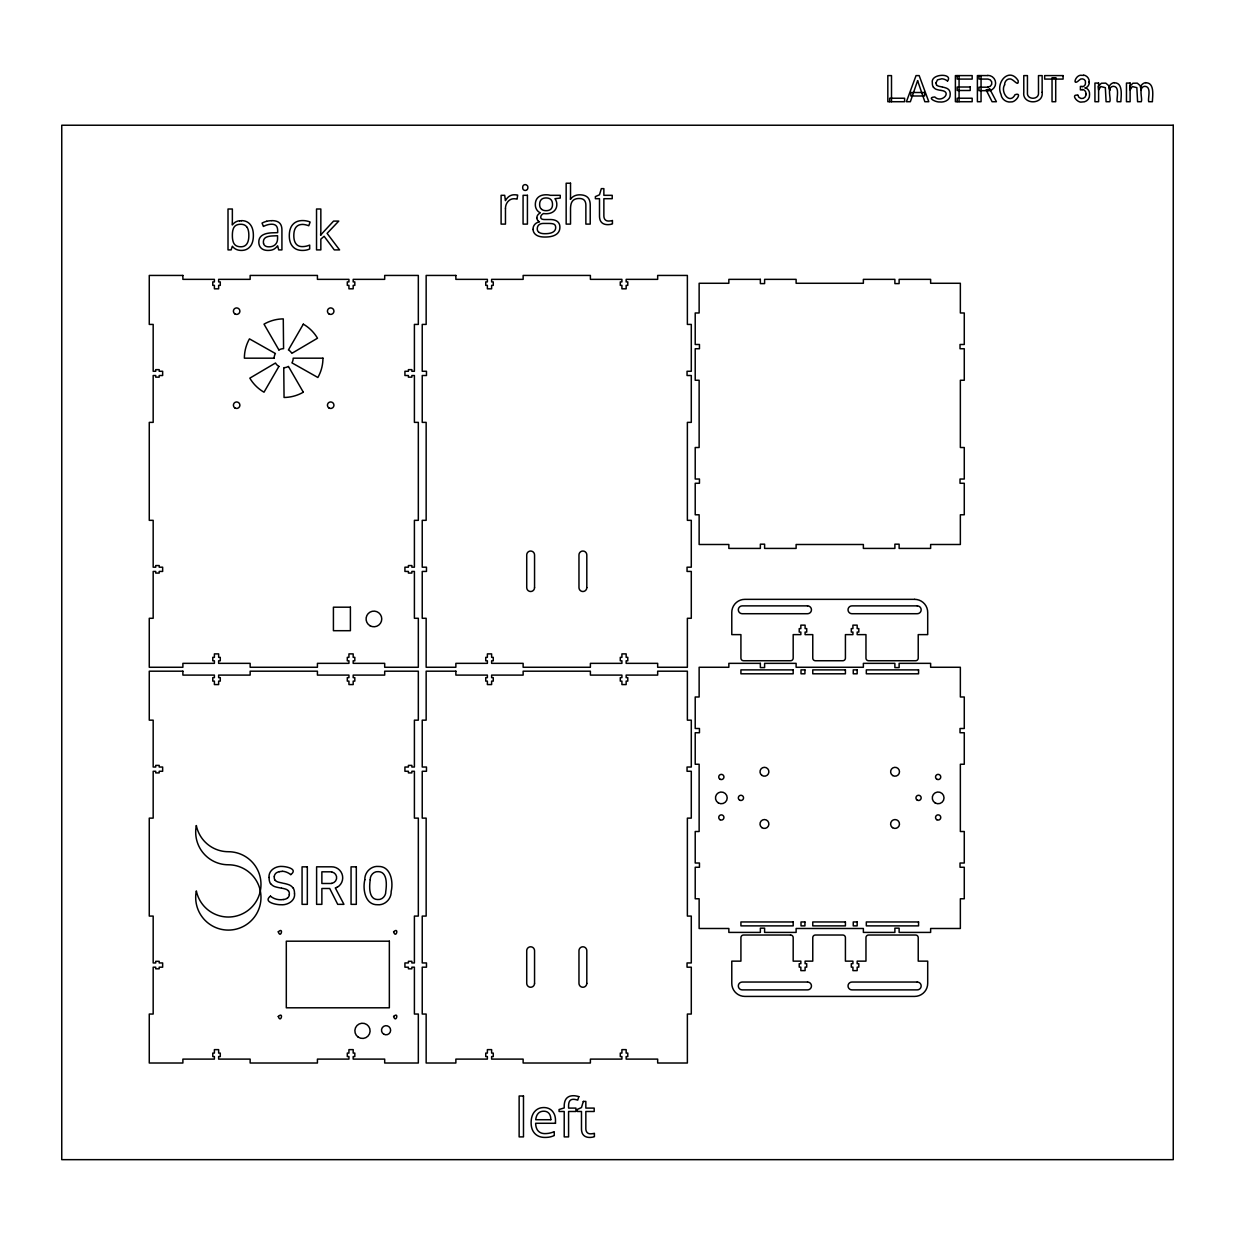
<?xml version="1.0" encoding="UTF-8"?>
<svg xmlns="http://www.w3.org/2000/svg" width="1235" height="1235" viewBox="0 0 1235 1235"><rect width="100%" height="100%" fill="white"/><g stroke="black" fill="none" stroke-linecap="round" stroke-linejoin="round"><path stroke-width="1.5" d="M269.014 877.467C268.412 870.166 276.053 865.766 282.568 866.461C287.014 866.661 298.098 869.1 290.858 874.565M294.594 893.878C295.165 900.994 287.307 905.409 280.824 904.73C275.899 904.838 262.654 902.013 270.496 896.07M936.007 82.868L937.488 79.843L941.826 78.778A10.42 10.42 0 0 1 947.523 81.047M320.637 235.051L320.822 231.516A29.069 29.069 0 0 0 320.838 230.698L320.838 209.008L316.53 209.008L316.53 249.902L320.838 249.902L320.838 239.127L324.126 236.286L334.284 249.902L339.579 249.902L327.09 233.369L338.76 221.096L333.574 221.096L322.366 233.168A43.194 43.194 0 0 0 321.471 234.295A25.827 25.827 0 0 0 320.838 235.159L320.621 235.159M947.585 80.97C953.543 73.066 930.156 73.251 932.363 82.977A7.271 7.271 0 0 0 933.413 87.345M283.618 899.574L285.563 899.065A7.225 7.225 0 0 0 287.415 898.092M1114.31 82.807C1123.588 82.452 1120.901 97.102 1120.886 101.718L1117.227 101.718C1116.162 98.723 1120.5 86.249 1113.105 86.296C1106.328 87.176 1111.469 98.754 1109.74 101.718L1106.081 101.718L1105.34 87.654L1100.771 86.527L1098.61 89.923L1098.224 86.326L1101.388 83.239L1105.788 83.146L1108.721 85.678L1109.74 90.402L1109.015 86.682M1145.818 82.807C1155.111 82.452 1152.409 97.102 1152.394 101.718L1148.735 101.718C1147.516 98.692 1152.023 86.589 1144.83 86.296C1137.852 86.836 1142.838 98.815 1141.264 101.718L1137.589 101.718L1136.848 87.654L1132.279 86.527L1130.118 89.923L1129.747 86.326L1132.896 83.239L1137.296 83.146L1140.229 85.678L1141.264 90.402L1140.522 86.682M987.753 75.582L977.394 75.582L977.394 101.718L981.053 101.718L981.053 75.582M1082.246 86.404L1080.393 86.404L1080.393 89.877L1082.246 89.877M987.907 87.191L978.984 87.191L978.984 90.68L987.753 90.68M1077.97 95.218C1070.112 93.767 1077.537 103.493 1082.061 101.996C1086.152 102.412 1089.965 98.954 1089.548 94.786A27.34 27.34 0 0 0 1089.548 94.045A6.314 6.314 0 0 0 1085.195 87.685M331.706 871.817L321.872 871.817L321.872 883.488L331.706 883.488M1083.635 75.443L1082.863 75.35A11.547 11.547 0 0 0 1081.798 75.335C1075.515 74.038 1071.687 87.268 1079.189 80.182C1081.165 77.404 1086.46 79.21 1085.457 82.899A3.535 3.535 0 0 1 1082.261 86.743M941.116 90.433C952.756 91.637 941.518 103.709 934.771 96.963C926.173 97.441 935.837 102.397 939.665 101.965C944.389 102.613 950.549 99.958 950.194 94.431A7.194 7.194 0 0 0 949.221 90.278A6.283 6.283 0 0 0 946.473 88.179A22.431 22.431 0 0 0 942.506 87.067M281.565 888.15L282.197 888.274A26.861 26.861 0 0 1 285.933 889.215A6.19 6.19 0 0 1 288.388 890.852M941.842 86.913L940.036 86.527A9.031 9.031 0 0 1 936.516 85.169M282.599 883.102L280.005 882.531A25.734 25.734 0 0 1 277.844 881.944A6.731 6.731 0 0 1 275.297 880.37M940.885 90.402L940.298 90.294A28.173 28.173 0 0 1 936.346 89.352A6.129 6.129 0 0 1 933.552 87.253M281.225 888.104L280.376 887.934A40.446 40.446 0 0 1 274.71 886.607A8.799 8.799 0 0 1 270.697 883.581M1085.889 93.984L1085.889 94.771M978.984 75.582L978.984 79.071L987.907 79.071A3.967 3.967 0 0 1 987.892 87.067M959.07 75.597L959.07 101.718M957.187 75.597L957.187 79.086L972.177 79.086L972.177 75.597L955.396 75.597L955.396 101.718L972.177 101.718L972.177 98.229L957.187 98.229L957.187 101.718M891.5 101.718L891.5 75.597L887.826 75.597L887.826 101.718L904.607 101.718L904.607 98.229L889.663 98.229L889.663 101.718M612.437 220.509L612.437 223.844A4.292 4.292 0 0 1 611.927 224.044A7.58 7.58 0 0 1 611.31 224.214A11.516 11.516 0 0 1 610.599 224.369L610.43 224.4A18.911 18.911 0 0 1 609.102 224.569A13.6 13.6 0 0 1 608.006 224.631L607.913 224.631A11.393 11.393 0 0 1 604.502 224.183A6.592 6.592 0 0 1 599.839 219.027A13.709 13.709 0 0 1 599.5 215.832L599.5 198.696L595.378 198.696L595.378 196.597L599.5 194.79L601.337 188.631L603.869 188.631L603.869 195.315L612.22 195.315L612.22 198.696L603.869 198.696L603.869 215.646A8.784 8.784 0 0 0 603.992 217.19A5.635 5.635 0 0 0 604.471 218.703A4.23 4.23 0 0 0 605.104 219.645A4.045 4.045 0 0 0 607.589 220.957A5.835 5.835 0 0 0 608.485 221.034A14.326 14.326 0 0 0 610.584 220.88L610.723 220.864A15.962 15.962 0 0 0 612.375 220.54M337.186 887.147A10.451 10.451 0 0 1 335.302 887.934L343.947 904.344L337.711 904.344L329.714 888.49L321.872 888.49L321.872 904.344L316.608 904.344L316.608 866.816L331.489 866.816A10.976 10.976 0 0 1 337.263 887.27M331.69 872.003A5.696 5.696 0 0 1 331.675 883.303M293.204 887.934A10.328 10.328 0 0 1 294.455 893.816M293.05 888.011A9.015 9.015 0 0 0 289.252 884.908A32.187 32.187 0 0 0 283.541 883.318M275.204 880.447A4.678 4.678 0 0 1 274.355 876.649M274.232 876.618A5.202 5.202 0 0 1 276.316 872.898A7.703 7.703 0 0 1 279.28 871.74M279.28 871.694A14.496 14.496 0 0 1 282.321 871.431M282.336 871.215A14.974 14.974 0 0 1 290.765 874.658M270.48 883.704A10.868 10.868 0 0 1 269.168 877.467M288.45 890.805A4.971 4.971 0 0 1 289.237 894.649M289.361 894.665A4.971 4.971 0 0 1 287.431 898.107M283.602 899.466A16.024 16.024 0 0 1 270.419 896.178M271.808 220.633A18.417 18.417 0 0 1 274.618 220.833A11.408 11.408 0 0 1 277.211 221.528A7.425 7.425 0 0 1 279.434 222.917A6.901 6.901 0 0 1 281.225 225.665A11.192 11.192 0 0 1 281.812 228.197A17.166 17.166 0 0 1 281.92 230.25L281.92 249.902L278.693 249.902L277.613 245.796A18.077 18.077 0 0 1 276.146 247.432A11.748 11.748 0 0 1 274.571 248.744A8.043 8.043 0 0 1 273.321 249.47A10.065 10.065 0 0 1 271.237 250.118A14.82 14.82 0 0 1 269.801 250.334A19.142 19.142 0 0 1 267.964 250.427A13.384 13.384 0 0 1 265.247 250.165A8.846 8.846 0 0 1 262.993 249.393A7.472 7.472 0 0 1 261.264 248.22A7.163 7.163 0 0 1 259.088 244.437A10.976 10.976 0 0 1 258.825 241.936A7.549 7.549 0 0 1 263.117 234.82A15.438 15.438 0 0 1 267.115 233.43A29.949 29.949 0 0 1 271.901 232.828L277.674 232.643L277.674 230.852A12.535 12.535 0 0 0 277.551 229.031A7.734 7.734 0 0 0 277.119 227.363A4.863 4.863 0 0 0 276.208 225.851A4.431 4.431 0 0 0 274.402 224.662A7.132 7.132 0 0 0 272.765 224.291A10.775 10.775 0 0 0 271.546 224.23A14.202 14.202 0 0 0 268.273 224.631A21.443 21.443 0 0 0 265.139 225.65A29.208 29.208 0 0 0 263.395 226.437L262.052 223.103A20.115 20.115 0 0 1 265.942 221.497A22.894 22.894 0 0 1 266.729 221.281M266.513 221.343A20.115 20.115 0 0 1 271.576 220.695M239.667 220.941A14.789 14.789 0 0 1 241.458 220.833M241.412 220.633A13.338 13.338 0 0 1 245.163 221.127A9.973 9.973 0 0 1 250.226 224.508A12.859 12.859 0 0 1 252.48 228.846A19.698 19.698 0 0 1 253.237 232.782A28.004 28.004 0 0 1 253.36 235.468A25.58 25.58 0 0 1 253.021 239.775A16.534 16.534 0 0 1 251.786 243.912A12.257 12.257 0 0 1 250.196 246.491A10.328 10.328 0 0 1 242.863 250.35A14.789 14.789 0 0 1 241.412 250.427A13.23 13.23 0 0 1 239.173 250.242A11.624 11.624 0 0 1 236.271 249.393A9.664 9.664 0 0 1 232.365 246.197L231.13 249.902L228.012 249.902L228.012 209.008L232.365 209.008L232.365 218.95A90.942 90.942 0 0 1 232.319 222.022A65.609 65.609 0 0 1 232.165 224.77L232.365 224.94A9.911 9.911 0 0 1 239.605 220.741M246.876 227.039A6.36 6.36 0 0 0 242.816 224.477A10.081 10.081 0 0 0 240.779 224.276A12.257 12.257 0 0 0 238.401 224.492A7.58 7.58 0 0 0 236.024 225.357A5.789 5.789 0 0 0 233.909 227.487A7.472 7.472 0 0 0 233.261 228.907A13.647 13.647 0 0 0 232.659 231.285A23.48 23.48 0 0 0 232.396 234.048A34.858 34.858 0 0 0 232.381 236.472A28.837 28.837 0 0 0 232.504 238.448A17.413 17.413 0 0 0 232.967 241.026A9.88 9.88 0 0 0 233.832 243.295A6.576 6.576 0 0 0 234.388 244.159A6.329 6.329 0 0 0 237.599 246.321A10.127 10.127 0 0 0 239.976 246.738A14.017 14.017 0 0 0 240.887 246.768A8.691 8.691 0 0 0 243.357 246.444A6.268 6.268 0 0 0 246.876 243.835A10.019 10.019 0 0 0 248.111 241.165A16.117 16.117 0 0 0 248.683 238.355A24.993 24.993 0 0 0 248.837 235.422A25.765 25.765 0 0 0 248.683 232.489A15.993 15.993 0 0 0 248.158 229.787A9.479 9.479 0 0 0 247.077 227.333M302.992 224.446A12.504 12.504 0 0 1 304.258 224.569A18.016 18.016 0 0 1 305.168 224.724A22.786 22.786 0 0 1 306.666 225.079A19.405 19.405 0 0 1 308.781 225.773L310.124 222.068A8.63 8.63 0 0 0 309.167 221.667A14.202 14.202 0 0 0 308.071 221.312A21.767 21.767 0 0 0 306.851 221.019A19.683 19.683 0 0 0 302.714 220.571A17.12 17.12 0 0 0 298.978 220.957A11.3 11.3 0 0 0 292.788 224.523A12.026 12.026 0 0 0 291.136 226.947A15.546 15.546 0 0 0 289.685 231.315A24.067 24.067 0 0 0 289.314 235.684A26.367 26.367 0 0 0 289.376 237.537A19.251 19.251 0 0 0 290.117 241.751A12.612 12.612 0 0 0 292.741 246.568A11.053 11.053 0 0 0 298.453 249.964A16.302 16.302 0 0 0 302.421 250.427A23.913 23.913 0 0 0 303.625 250.396A18.293 18.293 0 0 0 306.666 249.995A12.412 12.412 0 0 0 309.692 248.93L309.692 245.07A22.539 22.539 0 0 1 307.345 245.888A18.263 18.263 0 0 1 302.313 246.614A10.559 10.559 0 0 1 300.46 246.46A6.931 6.931 0 0 1 295.968 243.774A9.046 9.046 0 0 1 294.748 241.535A13.431 13.431 0 0 1 294.038 238.71A21.118 21.118 0 0 1 293.822 235.638A24.098 24.098 0 0 1 293.93 233.276A14.65 14.65 0 0 1 294.748 229.54A7.317 7.317 0 0 1 298.669 225.171A9.679 9.679 0 0 1 302.606 224.446M263.549 243.418A6.237 6.237 0 0 1 263.395 241.983A6.885 6.885 0 0 1 263.487 240.918A4.647 4.647 0 0 1 265.386 237.737A6.7 6.7 0 0 1 266.528 237.105A10.883 10.883 0 0 1 268.427 236.487A19.451 19.451 0 0 1 270.635 236.101A32.033 32.033 0 0 1 273.197 235.916L277.566 235.731L277.566 238.34A11.069 11.069 0 0 1 277.273 240.949A7.302 7.302 0 0 1 275.652 244.159A7.07 7.07 0 0 1 274.571 245.163A8.027 8.027 0 0 1 271.438 246.568A12.01 12.01 0 0 1 268.844 246.83A9.803 9.803 0 0 1 268.165 246.799A7.209 7.209 0 0 1 266.606 246.537A4.755 4.755 0 0 1 264.83 245.595A3.89 3.89 0 0 1 263.564 243.48M536.885 217.854A4.986 4.986 0 0 1 536.993 216.773A4.431 4.431 0 0 1 537.734 215.091A6.237 6.237 0 0 1 538.553 214.164A9.664 9.664 0 0 1 539.216 213.609A13.153 13.153 0 0 1 540.39 212.806A7.642 7.642 0 0 1 537.055 210.151A9.479 9.479 0 0 1 536.746 209.688A9.015 9.015 0 0 1 535.357 205.334A11.007 11.007 0 0 1 535.342 204.639A12.597 12.597 0 0 1 535.666 201.66A8.29 8.29 0 0 1 538.182 197.338A9.262 9.262 0 0 1 541.733 195.377A14.064 14.064 0 0 1 543.786 194.945A19.112 19.112 0 0 1 546.21 194.79A16.719 16.719 0 0 1 548.433 194.929A12.736 12.736 0 0 1 550.285 195.315L560.242 195.315L560.242 198.063L554.916 198.696A7.086 7.086 0 0 1 555.534 199.607A12.072 12.072 0 0 1 556.229 201.104A8.398 8.398 0 0 1 556.723 203.111A10.775 10.775 0 0 1 556.8 204.454A10.004 10.004 0 0 1 556.352 207.557A8.089 8.089 0 0 1 553.913 211.2A9.679 9.679 0 0 1 550.115 213.207A14.388 14.388 0 0 1 546.966 213.701A18.371 18.371 0 0 1 545.978 213.732A14.017 14.017 0 0 1 544.897 213.686A12.072 12.072 0 0 1 543.57 213.516A7.765 7.765 0 0 0 542.304 214.334A4.585 4.585 0 0 0 541.285 215.446A3.273 3.273 0 0 0 540.776 217.221A2.254 2.254 0 0 0 540.822 217.715A1.822 1.822 0 0 0 541.686 218.935A3.057 3.057 0 0 0 542.427 219.243A6.051 6.051 0 0 0 543.261 219.429A10.729 10.729 0 0 0 543.894 219.49A15.762 15.762 0 0 0 545.083 219.537L550.177 219.537A17.861 17.861 0 0 1 552.894 219.722A11.393 11.393 0 0 1 555.457 220.417A7.889 7.889 0 0 1 557.371 221.513A6.376 6.376 0 0 1 559.748 225.573A9.587 9.587 0 0 1 559.872 227.24A9.448 9.448 0 0 1 559.347 230.497A8.027 8.027 0 0 1 556.198 234.418L556.198 234.418A13.076 13.076 0 0 1 552.678 236.055A21.597 21.597 0 0 1 548.988 236.811A34.565 34.565 0 0 1 544.851 237.027A24.438 24.438 0 0 1 541.578 236.827A15.484 15.484 0 0 1 538.553 236.132A10.142 10.142 0 0 1 536.144 234.928A6.947 6.947 0 0 1 533.041 229.401M537.642 220.293A4.045 4.045 0 0 1 536.901 218.116M537.734 220.432A4.523 4.523 0 0 0 539.494 221.852A10.791 10.791 0 0 0 537.379 222.547A7.611 7.611 0 0 0 534.755 224.446A6.669 6.669 0 0 0 533.072 229A9.216 9.216 0 0 0 533.088 229.478M539 232.319A3.844 3.844 0 0 1 537.565 230.559A4.384 4.384 0 0 1 537.287 228.938A6.962 6.962 0 0 1 537.518 227.101A4.585 4.585 0 0 1 538.939 224.863A5.11 5.11 0 0 1 539.911 224.214A6.546 6.546 0 0 1 541.748 223.597A10.019 10.019 0 0 1 543.57 223.442L548.788 223.442A27.757 27.757 0 0 1 550.548 223.504A16.425 16.425 0 0 1 552.014 223.658A8.83 8.83 0 0 1 553.249 223.921A4.137 4.137 0 0 1 554.237 224.353A2.763 2.763 0 0 1 555.117 225.249A3.581 3.581 0 0 1 555.565 226.422A5.897 5.897 0 0 1 555.673 227.595A4.77 4.77 0 0 1 554.515 230.822A6.36 6.36 0 0 1 553.033 232.056A7.24 7.24 0 0 1 552.446 232.381A10.42 10.42 0 0 1 550.254 233.153A18 18 0 0 1 547.769 233.569A29.316 29.316 0 0 1 544.897 233.693A17.877 17.877 0 0 1 542.767 233.585A11.347 11.347 0 0 1 540.976 233.23A6.978 6.978 0 0 1 539.247 232.489M541.764 209.425A4.662 4.662 0 0 1 540.621 208.252A5.48 5.48 0 0 1 539.818 206.322A8.521 8.521 0 0 1 539.664 205.133A11.486 11.486 0 0 1 539.68 203.574A8.136 8.136 0 0 1 540.035 201.753A5.233 5.233 0 0 1 541.3 199.622A5.002 5.002 0 0 1 542.15 198.928A5.959 5.959 0 0 1 544.172 198.14A9.154 9.154 0 0 1 546.04 197.955A9.479 9.479 0 0 1 548.433 198.233A4.955 4.955 0 0 1 552.06 201.506A9.386 9.386 0 0 1 552.493 204.454A8.846 8.846 0 0 1 552.215 206.785A4.817 4.817 0 0 1 548.602 210.351A9.509 9.509 0 0 1 546.117 210.66A11.223 11.223 0 0 1 545.515 210.645A8.46 8.46 0 0 1 543.632 210.336A5.635 5.635 0 0 1 541.764 209.425M527.252 189.526A2.547 2.547 0 0 1 525.276 190.422A2.763 2.763 0 0 1 524.551 190.329A2.424 2.424 0 0 1 523.594 189.835A2.254 2.254 0 0 1 522.884 188.801A3.551 3.551 0 0 1 522.76 188.276A4.955 4.955 0 0 1 522.76 186.747A2.995 2.995 0 0 1 522.992 185.945A2.069 2.069 0 0 1 523.439 185.312A2.516 2.516 0 0 1 526.913 185.312A2.208 2.208 0 0 1 527.669 186.253A3.458 3.458 0 0 1 527.793 186.763A5.048 5.048 0 0 1 527.854 187.504A4.508 4.508 0 0 1 527.777 188.338A2.841 2.841 0 0 1 527.499 189.156M936.639 84.937A3.026 3.026 0 0 1 936.037 82.899M987.753 75.381A7.75 7.75 0 0 1 995.626 83.131A7.75 7.75 0 0 1 987.753 90.865M1089.255 82.56A5.943 5.943 0 0 1 1085.071 88.133M1089.116 81.726A21.319 21.319 0 0 1 1089.116 82.544M1083.712 75.057A6.777 6.777 0 0 1 1089.27 81.726M1082.292 89.429A4.106 4.106 0 0 1 1085.951 93.984M1086.044 94.786A4.137 4.137 0 0 1 1077.862 95.234M1109.123 86.728A6.407 6.407 0 0 1 1114.279 82.606M1140.631 86.728A6.407 6.407 0 0 1 1145.787 82.606M505.47 208.653L505.47 224.106L501.101 224.106L501.101 195.315L504.698 195.315L505.408 200.641A14.727 14.727 0 0 1 507.06 198.295A11.254 11.254 0 0 1 509.268 196.303A8.691 8.691 0 0 1 514.239 194.79A20.022 20.022 0 0 1 516.029 194.852A14.619 14.619 0 0 1 517.681 195.099L517.079 199.144A19.22 19.22 0 0 0 515.69 198.897A13.384 13.384 0 0 0 514.393 198.758A10.235 10.235 0 0 0 513.93 198.758A7.564 7.564 0 0 0 508.341 201.166A10.343 10.343 0 0 0 507.94 201.583A9.957 9.957 0 0 0 505.547 207.187A13.245 13.245 0 0 0 505.47 208.653M1004.595 84.86C1000.118 92.131 1009.721 104.96 1015.031 94.709C1022.765 91.853 1015.896 102.397 1011.295 101.903C1006.479 102.814 1001.477 99.263 1000.998 94.339C995.287 82.081 1009.504 66.736 1018.165 80.661C1018.86 87.453 1013.611 79.148 1010.215 78.916C1006.942 78.561 1004.425 81.772 1004.595 84.86M1042.139 92.27C1043.884 104.99 1022.04 104.99 1023.784 92.27L1023.784 75.597L1027.443 75.597L1027.443 92.393C1026.3 100.205 1039.608 100.205 1038.481 92.393L1038.481 75.597L1042.139 75.597L1042.139 92.27M364.819 879.768C362.55 889.03 365.02 905.023 377.509 904.73C384.965 905.471 391.526 898.802 391.171 891.423C393.44 882.161 390.97 866.167 378.481 866.461C371.025 865.72 364.464 872.389 364.819 879.768M370.207 879.783C369.419 885.464 368.184 899.466 377.709 899.543C382.232 899.991 386.015 895.807 385.783 891.408C386.57 885.727 387.805 871.725 378.28 871.648C373.757 871.2 369.975 875.383 370.207 879.783M278.276 931.808C280.669 939.295 284.096 926.528 278.276 931.808M278.276 1016.451C280.669 1023.923 284.096 1011.156 278.276 1016.451M393.594 931.808C396.003 939.295 399.414 926.528 393.594 931.808M393.594 1016.451C396.003 1023.923 399.414 1011.156 393.594 1016.451M583.321 1101.419L581.484 1107.563L577.347 1109.385L577.347 1111.485L581.484 1111.485L581.484 1128.62A13.709 13.709 0 0 0 581.824 1131.816A6.592 6.592 0 0 0 586.471 1136.972A11.393 11.393 0 0 0 589.836 1137.42L589.975 1137.42A13.6 13.6 0 0 0 591.086 1137.358A18.911 18.911 0 0 0 592.321 1137.188L592.584 1137.157A11.516 11.516 0 0 0 593.279 1137.003A7.58 7.58 0 0 0 593.896 1136.833A4.292 4.292 0 0 0 594.405 1136.632L594.405 1133.298A15.962 15.962 0 0 1 592.692 1133.637L592.692 1133.653A14.326 14.326 0 0 1 590.469 1133.823A5.835 5.835 0 0 1 589.558 1133.745A4.045 4.045 0 0 1 587.073 1132.418A4.23 4.23 0 0 1 586.455 1131.492A5.635 5.635 0 0 1 585.961 1129.979A8.784 8.784 0 0 1 585.838 1128.435L585.838 1111.485L594.189 1111.485L594.189 1108.088L585.838 1108.088L585.838 1101.419L583.321 1101.419M578.844 1096.634L577.718 1100.138A21.18 21.18 0 0 0 576.066 1099.675A14.017 14.017 0 0 0 574.507 1099.382A9.386 9.386 0 0 0 573.41 1099.32A5.882 5.882 0 0 0 571.99 1099.474A3.798 3.798 0 0 0 569.489 1101.388A5.048 5.048 0 0 0 569.088 1102.299A8.907 8.907 0 0 0 568.733 1103.812A14.959 14.959 0 0 0 568.594 1105.572A20.594 20.594 0 0 0 568.579 1106.236L568.579 1108.088L575.911 1108.088L575.911 1111.485L568.579 1111.485L568.579 1136.895L564.21 1136.895L564.21 1111.485L559.069 1111.485L559.069 1109.509L564.21 1107.934L564.21 1106.328A17.676 17.676 0 0 1 564.627 1102.33A9.139 9.139 0 0 1 566.402 1098.533A7.642 7.642 0 0 1 571.126 1095.924A13.261 13.261 0 0 1 573.488 1095.723A13.94 13.94 0 0 1 575.479 1095.877A21.01 21.01 0 0 1 577.517 1096.279A28.235 28.235 0 0 1 578.844 1096.634M917.605 80.645L910.365 101.718L906.413 101.718L916.046 75.597L919.164 75.597L928.797 101.718L924.845 101.718L917.605 80.645M278.909 366.409L264.012 392.205A39.288 39.288 0 0 1 249.825 378.157L275.482 363.013A9.509 9.509 0 0 0 278.909 366.409M303.316 324.157L288.419 349.953A9.509 9.509 0 0 1 291.846 353.349L317.503 338.205A39.288 39.288 0 0 0 303.316 324.157M989.76 89.043L986.101 89.862L992.091 101.718L996.429 101.718L989.76 89.043M1063.088 75.597L1044.656 75.597L1044.656 79.086L1063.088 79.086L1063.088 75.597M1055.709 77.743L1052.035 77.743L1052.035 101.718L1055.709 101.718L1055.709 77.743M1098.61 83.069L1094.936 83.069L1094.936 101.718L1098.61 101.718L1098.61 83.069M1130.118 83.069L1126.459 83.069L1126.459 101.718L1130.118 101.718L1130.118 83.069M970.201 87.006L957.187 87.006L957.187 90.495L970.201 90.495L970.201 87.006M924.598 92.501L910.843 92.501L910.843 95.99L924.598 95.99L924.598 92.501M1173.25 125.229L61.75 125.229L61.75 1159.665L1173.25 1159.665L1173.25 125.229M570.524 183.228L566.155 183.228L566.155 224.106L570.524 224.106L570.524 209.055A28.158 28.158 0 0 1 570.539 208.113A20.856 20.856 0 0 1 570.771 205.566A12.628 12.628 0 0 1 571.373 203.142A7.256 7.256 0 0 1 572.608 200.965A6.113 6.113 0 0 1 574.352 199.545A8.197 8.197 0 0 1 576.776 198.696A13.199 13.199 0 0 1 579.246 198.495A11.563 11.563 0 0 1 580.481 198.557A7.811 7.811 0 0 1 582.241 198.943A4.925 4.925 0 0 1 584.263 200.224A5.187 5.187 0 0 1 585.22 201.722A7.703 7.703 0 0 1 585.73 203.543A12.335 12.335 0 0 1 585.869 205.473L585.869 224.106L590.222 224.106L590.222 205.319A18.865 18.865 0 0 0 590.098 203.034A12.257 12.257 0 0 0 589.465 200.286A7.595 7.595 0 0 0 587.582 197.338A7.858 7.858 0 0 0 585.467 195.917A11.115 11.115 0 0 0 582.642 195.068A17.691 17.691 0 0 0 579.663 194.837A14.156 14.156 0 0 0 577.918 194.945A11.192 11.192 0 0 0 574.244 196.025A10.652 10.652 0 0 0 573.627 196.365A8.707 8.707 0 0 0 570.57 199.298L570.308 199.298A17.058 17.058 0 0 0 570.416 198.418A25.904 25.904 0 0 0 570.477 197.538A37.05 37.05 0 0 0 570.524 195.593L570.524 183.228M527.422 195.315L523.069 195.315L523.069 224.106L527.422 224.106L527.422 195.315M182.888 275.436L149.265 275.436L149.265 324.419L153.171 324.419L153.171 371.272L155.718 371.272L155.718 369.635L159.191 369.635L159.191 371.272L162.649 371.272L162.649 375.517L159.191 375.517L159.191 377.154L155.718 377.154L155.718 375.517L153.171 375.517L153.171 422.37L149.265 422.37L149.265 520.336L153.171 520.336L153.171 567.189L155.718 567.189L155.718 565.553L159.191 565.553L159.191 567.189L162.649 567.189L162.649 571.435L159.191 571.435L159.191 573.071L155.718 573.071L155.718 571.435L153.171 571.435L153.171 618.287L149.265 618.287L149.265 667.27L182.888 667.27L182.888 663.349L214.396 663.349L214.396 660.802L212.775 660.802L212.775 657.344L214.396 657.344L214.396 653.886L218.641 653.886L218.641 657.344L220.278 657.344L220.278 660.802L218.641 660.802L218.641 663.349L250.149 663.349L250.149 667.27L317.426 667.27L317.426 663.349L348.934 663.349L348.934 660.802L347.297 660.802L347.297 657.344L348.934 657.344L348.934 653.886L353.179 653.886L353.179 657.344L354.815 657.344L354.815 660.802L353.179 660.802L353.179 663.349L384.687 663.349L384.687 667.27L418.325 667.27L418.325 618.287L414.404 618.287L414.404 571.435L411.857 571.435L411.857 573.071L408.399 573.071L408.399 571.435L404.926 571.435L404.926 567.189L408.399 567.189L408.399 565.553L411.857 565.553L411.857 567.189L414.404 567.189L414.404 520.336L418.325 520.336L418.325 422.37L414.404 422.37L414.404 375.517L411.857 375.517L411.857 377.154L408.399 377.154L408.399 375.517L404.926 375.517L404.926 371.272L408.399 371.272L408.399 369.635L411.857 369.635L411.857 371.272L414.404 371.272L414.404 324.419L418.325 324.419L418.325 275.436L384.687 275.436L384.687 279.357L353.179 279.357L353.179 281.904L354.815 281.904L354.815 285.362L353.179 285.362L353.179 288.82L348.934 288.82L348.934 285.362L347.297 285.362L347.297 281.904L348.934 281.904L348.934 279.357L317.426 279.357L317.426 275.436L250.149 275.436L250.149 279.357L218.641 279.357L218.641 281.904L220.278 281.904L220.278 285.362L218.641 285.362L218.641 288.82L214.396 288.82L214.396 285.362L212.775 285.362L212.775 281.904L214.396 281.904L214.396 279.357L182.888 279.357L182.888 275.436M455.869 275.436L426.152 275.436L426.152 324.419L422.231 324.419L422.231 371.272L426.476 371.272L426.476 375.517L422.231 375.517L422.231 422.37L426.152 422.37L426.152 520.336L422.231 520.336L422.231 567.189L426.476 567.189L426.476 571.435L422.231 571.435L422.231 618.287L426.152 618.287L426.152 667.27L455.869 667.27L455.869 663.349L487.377 663.349L487.377 660.802L485.741 660.802L485.741 657.344L487.377 657.344L487.377 653.886L491.623 653.886L491.623 657.344L493.259 657.344L493.259 660.802L491.623 660.802L491.623 663.349L523.131 663.349L523.131 667.27L590.392 667.27L590.392 663.349L621.915 663.349L621.915 660.802L620.279 660.802L620.279 657.344L621.915 657.344L621.915 653.886L626.16 653.886L626.16 657.344L627.781 657.344L627.781 660.802L626.16 660.802L626.16 663.349L657.668 663.349L657.668 667.27L687.37 667.27L687.37 618.287L691.291 618.287L691.291 571.435L687.046 571.435L687.046 567.189L691.291 567.189L691.291 520.336L687.37 520.336L687.37 422.37L691.291 422.37L691.291 375.517L687.046 375.517L687.046 371.272L691.291 371.272L691.291 324.419L687.37 324.419L687.37 275.436L657.668 275.436L657.668 279.357L626.16 279.357L626.16 281.904L627.781 281.904L627.781 285.362L626.16 285.362L626.16 288.82L621.915 288.82L621.915 285.362L620.279 285.362L620.279 281.904L621.915 281.904L621.915 279.357L590.392 279.357L590.392 275.436L523.131 275.436L523.131 279.357L491.623 279.357L491.623 281.904L493.259 281.904L493.259 285.362L491.623 285.362L491.623 288.82L487.377 288.82L487.377 285.362L485.741 285.362L485.741 281.904L487.377 281.904L487.377 279.357L455.869 279.357L455.869 275.436M760.359 279.357L728.851 279.357L728.851 283.278L699.134 283.278L699.134 312.98L695.212 312.98L695.212 344.488L699.458 344.488L699.458 348.733L695.212 348.733L695.212 380.256L699.134 380.256L699.134 447.518L695.212 447.518L695.212 479.026L699.458 479.026L699.458 483.271L695.212 483.271L695.212 514.779L699.134 514.779L699.134 544.496L728.851 544.496L728.851 548.417L760.359 548.417L760.359 544.172L764.604 544.172L764.604 548.417L796.112 548.417L796.112 544.496L863.373 544.496L863.373 548.417L894.881 548.417L894.881 544.172L899.126 544.172L899.126 548.417L930.634 548.417L930.634 544.496L960.351 544.496L960.351 514.779L964.273 514.779L964.273 483.271L960.027 483.271L960.027 479.026L964.273 479.026L964.273 447.518L960.351 447.518L960.351 380.256L964.273 380.256L964.273 348.733L960.027 348.733L960.027 344.488L964.273 344.488L964.273 312.98L960.351 312.98L960.351 283.278L930.634 283.278L930.634 279.357L899.126 279.357L899.126 283.602L894.881 283.602L894.881 279.357L863.373 279.357L863.373 283.278L796.112 283.278L796.112 279.357L764.604 279.357L764.604 283.602L760.359 283.602L760.359 279.357M274.155 358.181L244.376 358.181A39.288 39.288 0 0 1 249.455 338.869L275.39 353.503A9.509 9.509 0 0 0 274.155 358.181M322.952 358.181L293.174 358.181A9.509 9.509 0 0 1 291.939 362.858L317.874 377.493A39.288 39.288 0 0 0 322.952 358.181M914.641 599.346L744.844 599.346A13.06 13.06 0 0 0 731.784 612.406L731.784 634.62L740.923 634.62L740.923 658.131A2.609 2.609 0 0 0 743.547 660.74L790.554 660.74A2.609 2.609 0 0 0 793.179 658.131L793.179 634.62L800.851 634.62L800.851 632.073L799.215 632.073L799.215 628.6L800.851 628.6L800.851 625.142L805.096 625.142L805.096 628.6L806.717 628.6L806.717 632.073L805.096 632.073L805.096 634.62L812.769 634.62L812.769 658.131A2.609 2.609 0 0 0 815.378 660.74L842.81 660.74A2.609 2.609 0 0 0 845.419 658.131L845.419 634.62L852.922 634.62L852.922 632.073L851.301 632.073L851.301 628.6L852.922 628.6L852.922 625.142L857.167 625.142L857.167 628.6L858.804 628.6L858.804 632.073L857.167 632.073L857.167 634.62L865.967 634.62L865.967 658.131A2.609 2.609 0 0 0 868.591 660.74L915.598 660.74A2.609 2.609 0 0 0 918.222 658.131L918.222 634.62L927.701 634.62L927.701 612.406A13.06 13.06 0 0 0 914.641 599.346M807.536 605.876L742.235 605.876A3.921 3.921 0 0 0 738.314 609.797A3.921 3.921 0 0 0 742.235 613.718L807.536 613.718A3.921 3.921 0 0 0 811.457 609.797A3.921 3.921 0 0 0 807.536 605.876M917.25 605.876L851.949 605.876A3.921 3.921 0 0 0 848.028 609.797A3.921 3.921 0 0 0 851.949 613.718L917.25 613.718A3.921 3.921 0 0 0 921.171 609.797A3.921 3.921 0 0 0 917.25 605.876M350.4 607.188L333.419 607.188L333.419 630.699L350.4 630.699L350.4 607.188M760.359 663.349L728.851 663.349L728.851 667.27L699.134 667.27L699.134 696.988L695.212 696.988L695.212 728.496L699.458 728.496L699.458 732.741L695.212 732.741L695.212 764.249L699.134 764.249L699.134 831.51L695.212 831.51L695.212 863.018L699.458 863.018L699.458 867.263L695.212 867.263L695.212 898.771L699.134 898.771L699.134 928.488L728.851 928.488L728.851 932.41L760.359 932.41L760.359 928.164L764.604 928.164L764.604 932.41L796.112 932.41L796.112 928.488L863.373 928.488L863.373 932.41L894.881 932.41L894.881 928.164L899.126 928.164L899.126 932.41L930.634 932.41L930.634 928.488L960.351 928.488L960.351 898.771L964.273 898.771L964.273 867.263L960.027 867.263L960.027 863.018L964.273 863.018L964.273 831.51L960.351 831.51L960.351 764.249L964.273 764.249L964.273 732.741L960.027 732.741L960.027 728.496L964.273 728.496L964.273 696.988L960.351 696.988L960.351 667.27L930.634 667.27L930.634 663.349L899.126 663.349L899.126 667.595L894.881 667.595L894.881 663.349L863.373 663.349L863.373 667.27L796.112 667.27L796.112 663.349L764.604 663.349L764.604 667.595L760.359 667.595L760.359 663.349M793.179 669.879L740.923 669.879L740.923 673.801L793.179 673.801L793.179 669.879M804.927 669.879L801.006 669.879L801.006 673.801L804.927 673.801L804.927 669.879M845.419 669.879L812.769 669.879L812.769 673.801L845.419 673.801L845.419 669.879M857.167 669.879L853.246 669.879L853.246 673.801L857.167 673.801L857.167 669.879M918.562 669.879L866.322 669.879L866.322 673.801L918.562 673.801L918.562 669.879M182.888 671.192L149.265 671.192L149.265 720.159L153.171 720.159L153.171 767.028L155.718 767.028L155.718 765.391L159.191 765.391L159.191 767.028L162.649 767.028L162.649 771.273L159.191 771.273L159.191 772.894L155.718 772.894L155.718 771.273L153.171 771.273L153.171 818.126L149.265 818.126L149.265 916.077L153.171 916.077L153.171 962.945L155.718 962.945L155.718 961.309L159.191 961.309L159.191 962.945L162.649 962.945L162.649 967.19L159.191 967.19L159.191 968.811L155.718 968.811L155.718 967.19L153.171 967.19L153.171 1014.043L149.265 1014.043L149.265 1063.011L182.888 1063.011L182.888 1059.105L214.396 1059.105L214.396 1056.558L212.775 1056.558L212.775 1053.084L214.396 1053.084L214.396 1049.626L218.641 1049.626L218.641 1053.084L220.278 1053.084L220.278 1056.558L218.641 1056.558L218.641 1059.105L250.149 1059.105L250.149 1063.011L317.426 1063.011L317.426 1059.105L348.934 1059.105L348.934 1056.558L347.297 1056.558L347.297 1053.084L348.934 1053.084L348.934 1049.626L353.179 1049.626L353.179 1053.084L354.815 1053.084L354.815 1056.558L353.179 1056.558L353.179 1059.105L384.687 1059.105L384.687 1063.011L418.325 1063.011L418.325 1014.043L414.404 1014.043L414.404 967.19L411.857 967.19L411.857 968.811L408.399 968.811L408.399 967.19L404.926 967.19L404.926 962.945L408.399 962.945L408.399 961.309L411.857 961.309L411.857 962.945L414.404 962.945L414.404 916.077L418.325 916.077L418.325 818.126L414.404 818.126L414.404 771.273L411.857 771.273L411.857 772.894L408.399 772.894L408.399 771.273L404.926 771.273L404.926 767.028L408.399 767.028L408.399 765.391L411.857 765.391L411.857 767.028L414.404 767.028L414.404 720.159L418.325 720.159L418.325 671.192L384.687 671.192L384.687 675.097L353.179 675.097L353.179 677.644L354.815 677.644L354.815 681.118L353.179 681.118L353.179 684.576L348.934 684.576L348.934 681.118L347.297 681.118L347.297 677.644L348.934 677.644L348.934 675.097L317.426 675.097L317.426 671.192L250.149 671.192L250.149 675.097L218.641 675.097L218.641 677.644L220.278 677.644L220.278 681.118L218.641 681.118L218.641 684.576L214.396 684.576L214.396 681.118L212.775 681.118L212.775 677.644L214.396 677.644L214.396 675.097L182.888 675.097L182.888 671.192M455.869 671.192L426.152 671.192L426.152 720.159L422.231 720.159L422.231 767.028L426.476 767.028L426.476 771.273L422.231 771.273L422.231 818.126L426.152 818.126L426.152 916.077L422.231 916.077L422.231 962.945L426.476 962.945L426.476 967.19L422.231 967.19L422.231 1014.043L426.152 1014.043L426.152 1063.011L455.869 1063.011L455.869 1059.105L487.377 1059.105L487.377 1056.558L485.741 1056.558L485.741 1053.084L487.377 1053.084L487.377 1049.626L491.623 1049.626L491.623 1053.084L493.259 1053.084L493.259 1056.558L491.623 1056.558L491.623 1059.105L523.131 1059.105L523.131 1063.011L590.392 1063.011L590.392 1059.105L621.915 1059.105L621.915 1056.558L620.279 1056.558L620.279 1053.084L621.915 1053.084L621.915 1049.626L626.16 1049.626L626.16 1053.084L627.781 1053.084L627.781 1056.558L626.16 1056.558L626.16 1059.105L657.668 1059.105L657.668 1063.011L687.37 1063.011L687.37 1014.043L691.291 1014.043L691.291 967.19L687.046 967.19L687.046 962.945L691.291 962.945L691.291 916.077L687.37 916.077L687.37 818.126L691.291 818.126L691.291 771.273L687.046 771.273L687.046 767.028L691.291 767.028L691.291 720.159L687.37 720.159L687.37 671.192L657.668 671.192L657.668 675.097L626.16 675.097L626.16 677.644L627.781 677.644L627.781 681.118L626.16 681.118L626.16 684.576L621.915 684.576L621.915 681.118L620.279 681.118L620.279 677.644L621.915 677.644L621.915 675.097L590.392 675.097L590.392 671.192L523.131 671.192L523.131 675.097L491.623 675.097L491.623 677.644L493.259 677.644L493.259 681.118L491.623 681.118L491.623 684.576L487.377 684.576L487.377 681.118L485.741 681.118L485.741 677.644L487.377 677.644L487.377 675.097L455.869 675.097L455.869 671.192M307.33 866.846L302.066 866.846L302.066 904.344L307.33 904.344L307.33 866.846M356.313 866.846L351.049 866.846L351.049 904.344L356.313 904.344L356.313 866.846M793.179 921.958L740.923 921.958L740.923 925.88L793.179 925.88L793.179 921.958M804.927 921.958L801.006 921.958L801.006 925.88L804.927 925.88L804.927 921.958M845.419 921.958L812.769 921.958L812.769 925.88L845.419 925.88L845.419 921.958M857.167 921.958L853.246 921.958L853.246 925.88L857.167 925.88L857.167 921.958M918.562 921.958L866.322 921.958L866.322 925.88L918.562 925.88L918.562 921.958M790.554 935.018L743.547 935.018A2.609 2.609 0 0 0 740.923 937.627L740.923 961.139L731.784 961.139L731.784 983.353A13.06 13.06 0 0 0 744.844 996.413L914.641 996.413A13.06 13.06 0 0 0 927.701 983.353L927.701 961.139L918.222 961.139L918.222 937.627A2.609 2.609 0 0 0 915.598 935.018L868.591 935.018A2.609 2.609 0 0 0 865.967 937.627L865.967 961.139L857.167 961.139L857.167 963.686L858.804 963.686L858.804 967.144L857.167 967.144L857.167 970.617L852.922 970.617L852.922 967.144L851.301 967.144L851.301 963.686L852.922 963.686L852.922 961.139L845.419 961.139L845.419 937.627A2.609 2.609 0 0 0 842.81 935.018L815.378 935.018A2.609 2.609 0 0 0 812.769 937.627L812.769 961.139L805.096 961.139L805.096 963.686L806.717 963.686L806.717 967.144L805.096 967.144L805.096 970.617L800.851 970.617L800.851 967.144L799.215 967.144L799.215 963.686L800.851 963.686L800.851 961.139L793.179 961.139L793.179 937.627A2.609 2.609 0 0 0 790.554 935.018M389.349 941.193L286.304 941.193L286.304 1007.806L389.349 1007.806L389.349 941.193M807.536 982.041L742.235 982.041A3.921 3.921 0 0 0 738.314 985.962A3.921 3.921 0 0 0 742.235 989.883L807.536 989.883A3.921 3.921 0 0 0 811.457 985.962A3.921 3.921 0 0 0 807.536 982.041M917.25 982.041L851.949 982.041A3.921 3.921 0 0 0 848.028 985.962A3.921 3.921 0 0 0 851.949 989.883L917.25 989.883A3.921 3.921 0 0 0 921.171 985.962A3.921 3.921 0 0 0 917.25 982.041M523.486 1096.001L519.132 1096.001L519.132 1136.895L523.486 1136.895L523.486 1096.001M550.81 1119.728L535.758 1119.728A16.472 16.472 0 0 1 535.851 1118.987A12.674 12.674 0 0 1 536.469 1116.378A8.614 8.614 0 0 1 538.182 1113.476A6.638 6.638 0 0 1 541.239 1111.562A8.599 8.599 0 0 1 543.724 1111.222A8.969 8.969 0 0 1 545.376 1111.361A5.974 5.974 0 0 1 548.973 1113.414A6.746 6.746 0 0 1 549.976 1115.035A9.479 9.479 0 0 1 550.64 1117.351A14.866 14.866 0 0 1 550.81 1119.728M555.488 1123.279L535.65 1123.279A17.506 17.506 0 0 0 535.959 1126.212A11.208 11.208 0 0 0 536.901 1129.068A8.182 8.182 0 0 0 538.213 1130.982A7.919 7.919 0 0 0 542.381 1133.329A12.01 12.01 0 0 0 545.067 1133.607A23.033 23.033 0 0 0 553.681 1131.893A26.398 26.398 0 0 0 554.253 1131.661L554.253 1135.552A26.182 26.182 0 0 1 551.875 1136.447A20.022 20.022 0 0 1 549.884 1136.987A18.309 18.309 0 0 1 548.062 1137.265A26.954 26.954 0 0 1 546.796 1137.373A34.487 34.487 0 0 1 544.897 1137.42A16.95 16.95 0 0 1 540.668 1136.91A11.995 11.995 0 0 1 534.832 1133.529A12.844 12.844 0 0 1 531.76 1127.895A19.297 19.297 0 0 1 531.143 1123.51A24.916 24.916 0 0 1 531.127 1122.723A22.909 22.909 0 0 1 531.559 1118.184A15.268 15.268 0 0 1 533.412 1113.275A12.921 12.921 0 0 1 534.57 1111.67A11.177 11.177 0 0 1 542.705 1107.61A15.422 15.422 0 0 1 543.77 1107.563A13.292 13.292 0 0 1 547.522 1108.073A10.112 10.112 0 0 1 552.338 1111.13A12.196 12.196 0 0 1 555.102 1116.702A17.753 17.753 0 0 1 555.488 1120.515L555.488 1123.279M278.909 349.953L264.012 324.157A39.288 39.288 0 0 1 283.278 318.892L283.571 348.671A9.509 9.509 0 0 0 278.909 349.953M303.316 392.205L288.419 366.409A9.509 9.509 0 0 1 283.757 367.69L284.05 397.469A39.288 39.288 0 0 0 303.316 392.205M586.81 587.598L586.81 554.947A3.921 3.921 0 0 0 582.889 551.026A3.921 3.921 0 0 0 578.968 554.947L578.968 587.598A3.921 3.921 0 0 0 582.889 591.519A3.921 3.921 0 0 0 586.81 587.598M586.81 983.353L586.81 950.688A3.921 3.921 0 0 0 582.889 946.782A3.921 3.921 0 0 0 578.968 950.688L578.968 983.353A3.921 3.921 0 0 0 582.889 987.259A3.921 3.921 0 0 0 586.81 983.353M534.554 587.598L534.554 554.947A3.921 3.921 0 0 0 530.649 551.026A3.921 3.921 0 0 0 526.727 554.947L526.727 587.598A3.921 3.921 0 0 0 530.649 591.519A3.921 3.921 0 0 0 534.554 587.598M534.554 983.353L534.554 950.688A3.921 3.921 0 0 0 530.649 946.782A3.921 3.921 0 0 0 526.727 950.688L526.727 983.353A3.921 3.921 0 0 0 530.649 987.259A3.921 3.921 0 0 0 534.554 983.353M383.792 1034.189A4.554 4.554 0 0 0 390.63 1030.237A4.554 4.554 0 0 0 383.792 1026.285A4.554 4.554 0 0 0 383.792 1034.189M358.212 1037.138A7.611 7.611 0 0 0 370.083 1031.364A7.611 7.611 0 0 0 359.153 1023.985A7.611 7.611 0 0 0 358.212 1037.138M196.35 825.597A32.65 32.65 0 0 0 228.336 851.718A32.65 32.65 0 0 1 260.909 882.191A32.65 32.65 0 0 1 232.705 916.74A32.65 32.65 0 0 1 196.35 890.898A32.65 32.65 0 0 0 223.967 929.801A32.65 32.65 0 0 0 260.909 899.62A32.65 32.65 0 0 0 228.336 864.778A32.65 32.65 0 0 1 196.35 825.597M234.82 313.86A3.273 3.273 0 0 0 239.899 311.39A3.273 3.273 0 0 0 235.221 308.225A3.273 3.273 0 0 0 234.82 313.86M328.85 313.86A3.273 3.273 0 0 0 333.944 311.39A3.273 3.273 0 0 0 329.251 308.225A3.273 3.273 0 0 0 328.85 313.86M328.85 407.905A3.273 3.273 0 0 0 333.944 405.435A3.273 3.273 0 0 0 329.251 402.27A3.273 3.273 0 0 0 328.85 407.905M234.82 407.905A3.273 3.273 0 0 0 239.899 405.435A3.273 3.273 0 0 0 235.221 402.27A3.273 3.273 0 0 0 234.82 407.905M936.84 779.239A2.609 2.609 0 0 0 940.761 776.985A2.609 2.609 0 0 0 936.84 774.715A2.609 2.609 0 0 0 936.84 779.239M936.84 819.731A2.609 2.609 0 0 0 940.761 817.462A2.609 2.609 0 0 0 936.84 815.208A2.609 2.609 0 0 0 936.84 819.731M917.25 800.141A2.609 2.609 0 0 0 921.171 797.872A2.609 2.609 0 0 0 917.25 795.618A2.609 2.609 0 0 0 917.25 800.141M739.626 800.141A2.609 2.609 0 0 0 743.547 797.872A2.609 2.609 0 0 0 739.626 795.618A2.609 2.609 0 0 0 739.626 800.141M720.036 819.731A2.609 2.609 0 0 0 723.942 817.462A2.609 2.609 0 0 0 720.036 815.208A2.609 2.609 0 0 0 720.036 819.731M719.835 779.115A2.609 2.609 0 0 0 723.942 777.216A2.609 2.609 0 0 0 720.237 774.607A2.609 2.609 0 0 0 719.835 779.115M935.204 802.966A5.882 5.882 0 0 0 944.034 797.872A5.882 5.882 0 0 0 935.204 792.793A5.882 5.882 0 0 0 935.204 802.966M718.399 802.966A5.882 5.882 0 0 0 727.214 797.872A5.882 5.882 0 0 0 718.399 792.793A5.882 5.882 0 0 0 718.399 802.966M892.488 827.635A4.446 4.446 0 0 0 899.466 824.393A4.446 4.446 0 0 0 893.183 819.963A4.446 4.446 0 0 0 892.488 827.635M761.887 827.635A4.446 4.446 0 0 0 768.865 824.393A4.446 4.446 0 0 0 762.566 819.963A4.446 4.446 0 0 0 761.887 827.635M761.887 775.379A4.446 4.446 0 0 0 768.865 772.153A4.446 4.446 0 0 0 762.566 767.722A4.446 4.446 0 0 0 761.887 775.379M892.828 775.595A4.446 4.446 0 0 0 899.497 771.751A4.446 4.446 0 0 0 892.828 767.908A4.446 4.446 0 0 0 892.828 775.595M369.991 625.728A7.842 7.842 0 0 0 381.754 618.936A7.842 7.842 0 0 0 369.991 612.159A7.842 7.842 0 0 0 369.991 625.728"/></g></svg>
